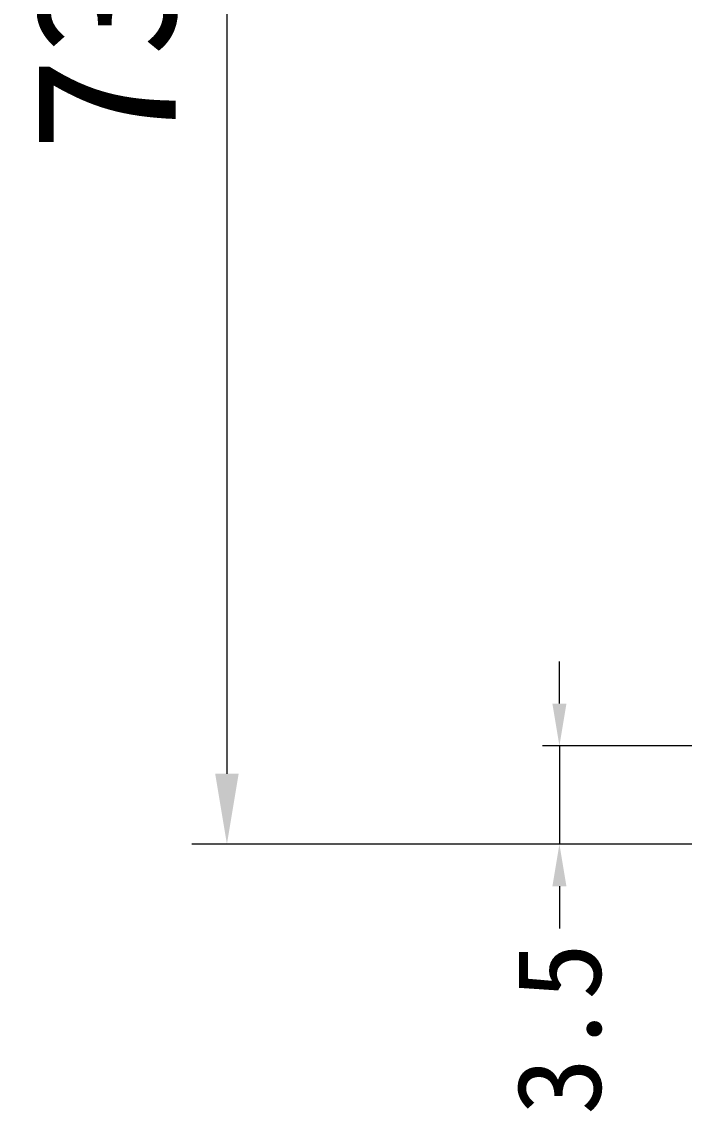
# Model space of a CAD drawing. Header units: millimetres. Extents: x 41784 to 43191, y -4854 to -4504.
# Drawn here: x 42332.66 to 42356.21, y -4758.98 to -4720.24 of the extents above; entities that cross this region are included whole.
import ezdxf

# ---------------------------------------------------------------- set-up
doc = ezdxf.new("R2010")
doc.units = ezdxf.units.MM
doc.header["$MEASUREMENT"] = 0
doc.header["$PDMODE"] = 3
doc.header["$PDSIZE"] = 0.3125
doc.layers.get('Defpoints').update_dxf_attribs({"linetype": 'CONTINUOUS'})
doc.layers.add('Dimension', color=3, linetype='CONTINUOUS', lineweight=5)
doc.layers.add('DIM（标注）', color=3, linetype='CONTINUOUS', lineweight=9)
doc.styles.add('Arial', font='arial.ttf', dxfattribs={"height": 2.5})
doc.styles.add('STYLE1', font='kaiu.ttf', dxfattribs={"bigfont": 'hztxt.shx'})
doc.styles.add('TXT', font='txt.shx', dxfattribs={"bigfont": 'gbcbig.shx'})
doc.styles.add('宋体', font='', dxfattribs={"height": 3})
doc.styles.get('宋体').set_extended_font_data('SimSun')
doc.dimstyles.new('1.4', dxfattribs={"dimtxt": 2, "dimasz": 1.5, "dimexe": 0.6, "dimexo": 0.8, "dimtad": 0, "dimzin": 9, "dimdsep": 46, "dimtxsty": 'TXT', "dimcen": 0.5, "dimclrd": 3, "dimclre": 3, "dimclrt": 4, "dimazin": 2, "dimtfac": 1, "dimtmove": 0, "dimatfit": 3, "dimfxl": 1, "dimlwd": 13, "dimlwe": 5, "dimarcsym": 0})
doc.dimstyles.new('ISO-25$0', dxfattribs={"dimtxt": 5, "dimasz": 2.5, "dimexe": 0.8, "dimexo": 0.8, "dimtad": 1, "dimzin": 1, "dimdsep": 46, "dimtxsty": 'Arial', "dimcen": 0, "dimclrd": 256, "dimclre": 256, "dimadec": 0, "dimazin": 0, "dimtfac": 1, "dimtofl": 0, "dimtmove": 0, "dimatfit": 3, "dimfxl": 1, "dimtolj": 1, "dimlwd": 13, "dimlwe": 13, "dimarcsym": 0})

# ---------------------------------------------------------------- blocks, each defined once
blk = doc.blocks.new('*D257')
at = {"layer": 'Defpoints', "color": 0}
for p in [(42357.46, -4745.982), (42351.77, -4749.482), (42357.62, -4749.482)]:
    blk.add_point(p, dxfattribs=at)
at = {"layer": 'DIM（标注）', "color": 3, "lineweight": 13}
for p, q in [((42351.77, -4744.482), (42351.77, -4742.982)), ((42351.77, -4745.982), (42351.77, -4749.482)), ((42351.77, -4750.982), (42351.77, -4752.482))]:
    blk.add_line(p, q, dxfattribs=at)
at = {"layer": 'DIM（标注）', "color": 3, "lineweight": 5}
for p, q in [((42356.66, -4745.982), (42351.17, -4745.982)), ((42356.82, -4749.482), (42351.17, -4749.482))]:
    blk.add_line(p, q, dxfattribs=at)
at = {"layer": 'DIM（标注）', "color": 3}
for points in [[(42351.52, -4744.482), (42352.02, -4744.482), (42351.77, -4745.982)], [(42351.52, -4750.982), (42352.02, -4750.982), (42351.77, -4749.482)]]:
    blk.add_solid(points, dxfattribs=at)
at = {"layer": 'DIM（标注）', "color": 4, "insert": (42351.77, -4756.049), "char_height": 3, "attachment_point": 5, "rotation": 90, "style": '宋体'}
blk.add_mtext('3.5', dxfattribs=at)
blk = doc.blocks.new('*D247')
at = {"layer": 'Defpoints', "color": 0}
for p in [(42345.55, -4676.482), (42339.948, -4749.482), (42357.42, -4749.482)]:
    blk.add_point(p, dxfattribs=at)
at = {"layer": 'Dimension', "lineweight": 13}
for p, q in [((42344.925, -4676.482), (42338.698, -4676.482)), ((42339.948, -4678.982), (42339.948, -4746.982)), ((42356.795, -4749.482), (42338.698, -4749.482))]:
    blk.add_line(p, q, dxfattribs=at)
at = {"layer": 'Dimension'}
for points in [[(42339.532, -4678.982), (42340.365, -4678.982), (42339.948, -4676.482)], [(42339.532, -4746.982), (42340.365, -4746.982), (42339.948, -4749.482)]]:
    blk.add_solid(points, dxfattribs=at)
at = {"layer": 'Dimension', "color": 0, "insert": (42336.271, -4712.982), "char_height": 5, "attachment_point": 5, "rotation": 90, "style": 'STYLE1'}
blk.add_mtext('\\A1;73±0,3', dxfattribs=at)

msp = doc.modelspace()

# ---------------------------------------------------------------- dimensions: what is measured, and where the dimension line sits
at = {"layer": 'Dimension'}
dim = msp.add_linear_dim(base=(42339.948, -4749.482), p1=(42345.55, -4676.482), p2=(42357.42, -4749.482), angle=90, dimstyle='ISO-25$0', override={"dimasz": 2.5, "dimexe": 1.25, "dimexo": 0.625, "dimzin": 8, "dimdsep": 44, "dimtxsty": 'STYLE1', "dimtol": 1, "dimtp": 0.3, "dimtm": 0.3}, dxfattribs=at)
dim.commit()
dim.dimension.update_dxf_attribs({"geometry": '*D247', "text_midpoint": (42336.271, -4712.982)})
at = {"layer": 'DIM（标注）'}
dim = msp.add_linear_dim(base=(42351.77, -4749.482), p1=(42357.46, -4745.982), p2=(42357.62, -4749.482), angle=90, dimstyle='1.4', override={"dimtxsty": '宋体', "dimfxl": 1.25}, dxfattribs=at)
dim.commit()
dim.dimension.update_dxf_attribs({"geometry": '*D257', "text_midpoint": (42351.77, -4756.049)})

doc.saveas('drawing.dxf')
